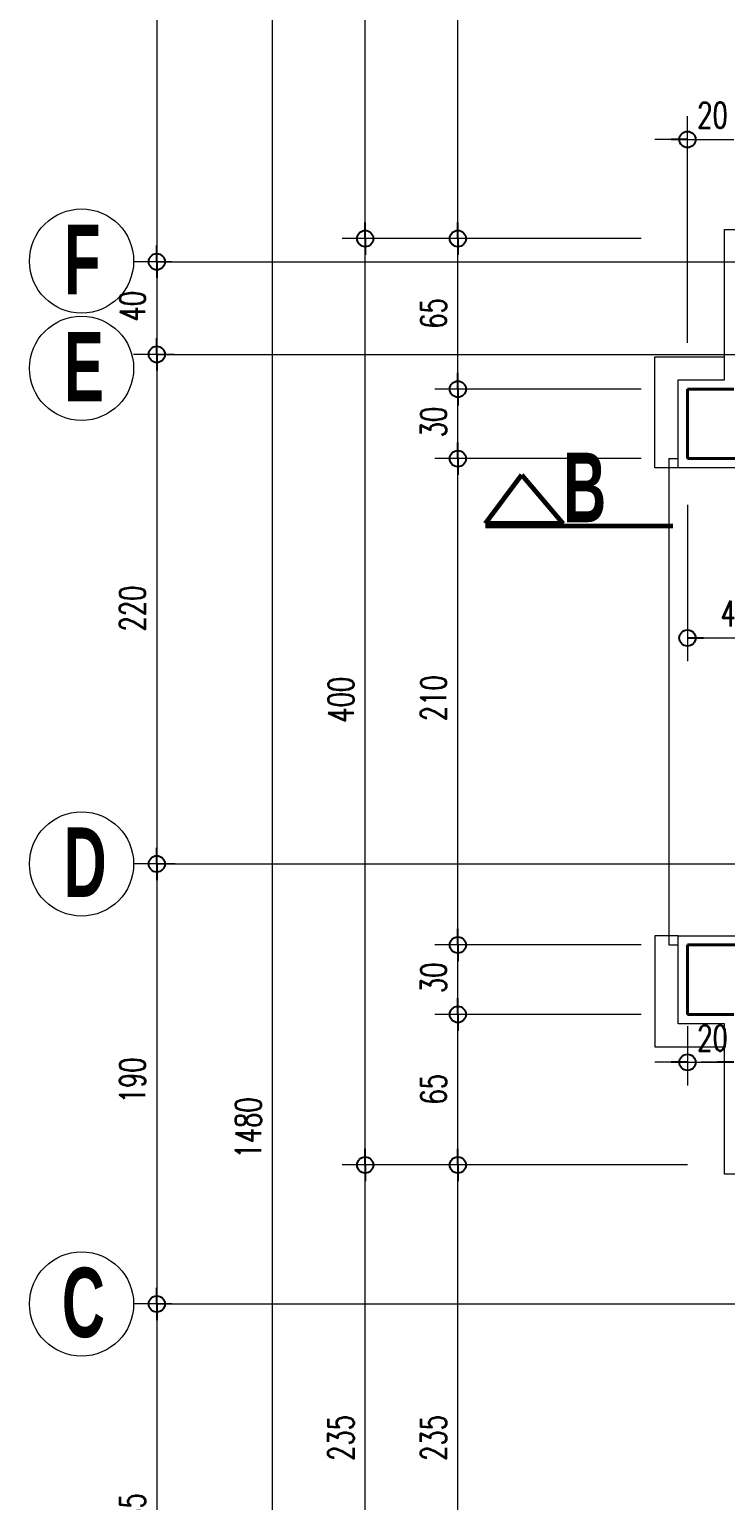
# Model space of a CAD drawing. Header units: millimetres. Extents: x 2016.56 to 2021.8, y 13721.83 to 13722.48.
# Drawn here: x 2017.6675 to 2017.7276, y 13722.1558 to 13722.2829 of the extents above; entities that cross this region are included whole.
import ezdxf

# ---------------------------------------------------------------- set-up
doc = ezdxf.new("R2010")
doc.units = ezdxf.units.MM
doc.linetypes.add('ACAD_ISO04W100', pattern=[30, 24, -3, 0, -3])
doc.linetypes.add('ACAD_ISO07W100', pattern=[3, 0, -3])
doc.layers.get('0').update_dxf_attribs({"lineweight": 20})
for name, color, linetype, lineweight in [('aks', 1, 'Continuous', 9), ('AKS  NO', 5, 'Continuous', 60), ('DH', 7, 'Continuous', 20), ('DIMV', 7, 'Continuous', 20), ('DUVAR', 4, 'Continuous', 40), ('kesit', 5, 'Continuous', 60), ('SIVA', 7, 'Continuous', 20)]:
    doc.layers.add(name, color=color, linetype=linetype, lineweight=lineweight)
doc.styles.get("Standard").update_dxf_attribs({"font": 'txt.shx', "width": 0.7, "height": 11})
doc.styles.add('style1', font='swisscbo.ttf', dxfattribs={"width": 0.75, "height": 11})

msp = doc.modelspace()

# ---------------------------------------------------------------- linework, layer by layer
at = {"color": 0, "lineweight": -2}
for p, q in [((2017.72429, 13722.27335), (2017.72289, 13722.27335)), ((2017.69647, 13722.26479), (2017.69647, 13722.26619)), ((2017.70447, 13722.26479), (2017.70447, 13722.26619)), ((2017.69647, 13722.26479), (2017.69647, 13722.26339)), ((2017.70447, 13722.26479), (2017.70447, 13722.26339)), ((2017.67847, 13722.26279), (2017.67847, 13722.26419)), ((2017.67847, 13722.26279), (2017.67847, 13722.26139)), ((2017.67847, 13722.25479), (2017.67847, 13722.25619)), ((2017.67847, 13722.25479), (2017.67847, 13722.25339)), ((2017.70447, 13722.25179), (2017.70447, 13722.25319)), ((2017.70447, 13722.25179), (2017.70447, 13722.25039)), ((2017.70447, 13722.24579), (2017.70447, 13722.24719)), ((2017.70447, 13722.24579), (2017.70447, 13722.24439)), ((2017.72429, 13722.2303), (2017.72569, 13722.2303)), ((2017.67847, 13722.21079), (2017.67847, 13722.21219)), ((2017.67847, 13722.21079), (2017.67847, 13722.20939)), ((2017.70447, 13722.20379), (2017.70447, 13722.20519)), ((2017.70447, 13722.20379), (2017.70447, 13722.20239)), ((2017.70447, 13722.19779), (2017.70447, 13722.19919)), ((2017.70447, 13722.19779), (2017.70447, 13722.19639)), ((2017.72429, 13722.19366), (2017.72289, 13722.19366)), ((2017.72829, 13722.19366), (2017.72689, 13722.19366)), ((2017.69647, 13722.18479), (2017.69647, 13722.18619)), ((2017.70447, 13722.18479), (2017.70447, 13722.18619)), ((2017.69647, 13722.18479), (2017.69647, 13722.18339)), ((2017.70447, 13722.18479), (2017.70447, 13722.18339)), ((2017.67847, 13722.17279), (2017.67847, 13722.17419)), ((2017.67847, 13722.17279), (2017.67847, 13722.17139))]:
    msp.add_line(p, q, dxfattribs=at)
for p, q in [((2017.72269, 13722.24579), (2017.72349, 13722.24579)), ((2017.72269, 13722.24579), (2017.72269, 13722.20379)), ((2017.72269, 13722.20379), (2017.72349, 13722.20379))]:
    msp.add_line(p, q)
for centre in [(2017.72429, 13722.27335), (2017.69647, 13722.26479), (2017.69647, 13722.26479), (2017.70447, 13722.26479), (2017.70447, 13722.26479), (2017.67847, 13722.26279), (2017.67847, 13722.26279), (2017.67847, 13722.25479), (2017.67847, 13722.25479), (2017.70447, 13722.25179), (2017.70447, 13722.25179), (2017.70447, 13722.24579), (2017.70447, 13722.24579), (2017.72429, 13722.2303), (2017.67847, 13722.21079), (2017.67847, 13722.21079), (2017.70447, 13722.20379), (2017.70447, 13722.20379), (2017.70447, 13722.19779), (2017.70447, 13722.19779), (2017.72429, 13722.19366), (2017.69647, 13722.18479), (2017.69647, 13722.18479), (2017.70447, 13722.18479), (2017.70447, 13722.18479), (2017.67847, 13722.17279), (2017.67847, 13722.17279)]:
    msp.add_circle(centre, 0.0007, dxfattribs=at)
for centre in [(2017.67197, 13722.26285), (2017.67197, 13722.25359), (2017.67197, 13722.21079), (2017.67197, 13722.17279)]:
    msp.add_circle(centre, 0.0045)
at = {"layer": 'aks', "linetype": 'ACAD_ISO04W100', "ltscale": 2}
for p, q in [((2017.67847, 13722.26279), (2018.21211, 13722.26279)), ((2017.67847, 13722.25479), (2018.21211, 13722.25479)), ((2017.67847, 13722.21079), (2018.21211, 13722.21079)), ((2017.67847, 13722.17279), (2018.21211, 13722.17279))]:
    msp.add_line(p, q, dxfattribs=at)
at = {"layer": 'DH', "lineweight": 20}
for p, q in [((2017.72429, 13722.25579), (2017.72429, 13722.27535)), ((2017.72429, 13722.24179), (2017.72429, 13722.2283)), ((2017.72429, 13722.19679), (2017.72429, 13722.19166))]:
    msp.add_line(p, q, dxfattribs=at)
at = {"layer": 'DH'}
for p, q in [((2017.72289, 13722.27335), (2017.72149, 13722.27335)), ((2017.72429, 13722.27335), (2017.72829, 13722.27335)), ((2017.72569, 13722.2303), (2017.73089, 13722.2303)), ((2017.72289, 13722.19366), (2017.72149, 13722.19366)), ((2017.72429, 13722.19366), (2017.72829, 13722.19366)), ((2017.72689, 13722.19366), (2017.72549, 13722.19366))]:
    msp.add_line(p, q, dxfattribs=at)
at = {"layer": 'DIMV'}
for p, q in [((2017.68847, 13722.04119), (2017.68847, 13722.33439)), ((2017.69647, 13722.26619), (2017.69647, 13722.33439)), ((2017.70447, 13722.26619), (2017.70447, 13722.33439)), ((2017.67847, 13722.33239), (2017.67847, 13722.26419)), ((2017.69647, 13722.18619), (2017.69647, 13722.26339)), ((2017.70447, 13722.25319), (2017.70447, 13722.26339)), ((2017.67847, 13722.26139), (2017.67847, 13722.25619)), ((2017.67847, 13722.25339), (2017.67847, 13722.21219)), ((2017.70447, 13722.24719), (2017.70447, 13722.25039)), ((2017.70447, 13722.20519), (2017.70447, 13722.24439)), ((2017.67847, 13722.20939), (2017.67847, 13722.17419)), ((2017.70447, 13722.19919), (2017.70447, 13722.20239)), ((2017.70447, 13722.18619), (2017.70447, 13722.19639)), ((2017.69647, 13722.13919), (2017.69647, 13722.18339)), ((2017.70447, 13722.13919), (2017.70447, 13722.18339)), ((2017.67847, 13722.17139), (2017.67847, 13722.13719))]:
    msp.add_line(p, q, dxfattribs=at)
at = {"layer": 'DIMV', "lineweight": 20}
for p, q in [((2017.70738, 13722.26479), (2017.69447, 13722.26479)), ((2017.70738, 13722.26479), (2017.69447, 13722.26479)), ((2017.72029, 13722.26479), (2017.70247, 13722.26479)), ((2017.72029, 13722.26479), (2017.70247, 13722.26479)), ((2017.67978, 13722.26279), (2017.67647, 13722.26279)), ((2017.67978, 13722.26279), (2017.67647, 13722.26279)), ((2017.67998, 13722.25479), (2017.67647, 13722.25479)), ((2017.67998, 13722.25479), (2017.67647, 13722.25479)), ((2017.72029, 13722.25179), (2017.70247, 13722.25179)), ((2017.72029, 13722.25179), (2017.70247, 13722.25179)), ((2017.72029, 13722.24579), (2017.70247, 13722.24579)), ((2017.72029, 13722.24579), (2017.70247, 13722.24579)), ((2017.68007, 13722.21079), (2017.67647, 13722.21079)), ((2017.68007, 13722.21079), (2017.67647, 13722.21079)), ((2017.72029, 13722.20379), (2017.70247, 13722.20379)), ((2017.72029, 13722.20379), (2017.70247, 13722.20379)), ((2017.72029, 13722.19779), (2017.70247, 13722.19779)), ((2017.72029, 13722.19779), (2017.70247, 13722.19779)), ((2017.70938, 13722.18479), (2017.69447, 13722.18479)), ((2017.70938, 13722.18479), (2017.69447, 13722.18479)), ((2017.72429, 13722.18479), (2017.70247, 13722.18479)), ((2017.72429, 13722.18479), (2017.70247, 13722.18479)), ((2017.67978, 13722.17279), (2017.67647, 13722.17279)), ((2017.67978, 13722.17279), (2017.67647, 13722.17279))]:
    msp.add_line(p, q, dxfattribs=at)
at = {"layer": 'DUVAR'}
for p, q in [((2017.72829, 13722.25179), (2017.72429, 13722.25179)), ((2017.72429, 13722.25179), (2017.72429, 13722.24579)), ((2017.73229, 13722.24579), (2017.72429, 13722.24579)), ((2017.72429, 13722.20379), (2017.72429, 13722.19779)), ((2017.73229, 13722.20379), (2017.72429, 13722.20379)), ((2017.72829, 13722.19779), (2017.72429, 13722.19779))]:
    msp.add_line(p, q, dxfattribs=at)
at = {"layer": 'kesit'}
for p, q in [((2017.70685, 13722.24018), (2017.71, 13722.24438)), ((2017.71, 13722.24438), (2017.71357, 13722.24018)), ((2017.71357, 13722.24018), (2017.70685, 13722.24018))]:
    msp.add_line(p, q, dxfattribs=at)
at = {"layer": 'kesit', "linetype": 'ACAD_ISO04W100'}
msp.add_line((2017.72302, 13722.23997), (2017.70686, 13722.23997), dxfattribs=at)
at = {"layer": 'SIVA'}
for p, q in [((2017.72749, 13722.25259), (2017.72749, 13722.26559)), ((2017.72749, 13722.26559), (2017.74009, 13722.26559)), ((2017.72349, 13722.24499), (2017.72349, 13722.25259)), ((2017.72349, 13722.25259), (2017.72749, 13722.25259)), ((2017.72954, 13722.24499), (2017.72349, 13722.24499)), ((2017.72349, 13722.19699), (2017.72349, 13722.20459)), ((2017.72349, 13722.20459), (2017.72954, 13722.20459)), ((2017.72749, 13722.19699), (2017.72349, 13722.19699)), ((2017.72749, 13722.18399), (2017.72749, 13722.19699)), ((2017.74009, 13722.18399), (2017.72749, 13722.18399))]:
    msp.add_line(p, q, dxfattribs=at)
at = {"layer": 'SIVA', "linetype": 'ACAD_ISO07W100', "ltscale": 0.5}
for p, q in [((2017.72149, 13722.25459), (2017.72749, 13722.25459)), ((2017.72149, 13722.24499), (2017.72149, 13722.25459)), ((2017.72349, 13722.24499), (2017.72149, 13722.24499)), ((2017.72349, 13722.20459), (2017.72149, 13722.20459)), ((2017.72149, 13722.20459), (2017.72149, 13722.19499)), ((2017.72149, 13722.19499), (2017.72749, 13722.19499))]:
    msp.add_line(p, q, dxfattribs=at)

# ---------------------------------------------------------------- texts
at = {"layer": 'AKS  NO', "style": 'style1', "width": 0.75}
for s, p in [('F', (2017.67047, 13722.25999)), ('E', (2017.67047, 13722.25073)), ('D', (2017.67042, 13722.20794)), ('C', (2017.67027, 13722.16992))]:
    msp.add_text(s, height=0.006, dxfattribs=at).set_placement(p)
at = {"layer": 'DH', "width": 0.7}
for s, p in [('20', (2017.72514, 13722.27435)), ('40', (2017.72714, 13722.2313)), ('20', (2017.72514, 13722.19466))]:
    msp.add_text(s, height=0.0022, dxfattribs=at).set_placement(p)
at = {"layer": 'DIMV', "width": 0.7}
for s, p in [('40', (2017.67747, 13722.25763)), ('65', (2017.70347, 13722.25701)), ('30', (2017.70347, 13722.24763)), ('220', (2017.67747, 13722.23086)), ('400', (2017.69547, 13722.22299)), ('210', (2017.70347, 13722.22312)), ('30', (2017.70347, 13722.19963)), ('190', (2017.67747, 13722.19012)), ('65', (2017.70347, 13722.19001)), ('1480', (2017.68747, 13722.18535)), ('235', (2017.69547, 13722.15924)), ('235', (2017.70347, 13722.15924)), ('185', (2017.67747, 13722.15249))]:
    msp.add_text(s, height=0.0022, rotation=90, dxfattribs=at).set_placement(p)
at = {"layer": 'kesit', "style": 'style1', "width": 0.75}
msp.add_text('B', height=0.006, dxfattribs=at).set_placement((2017.71356, 13722.2403))

doc.saveas('drawing.dxf')
